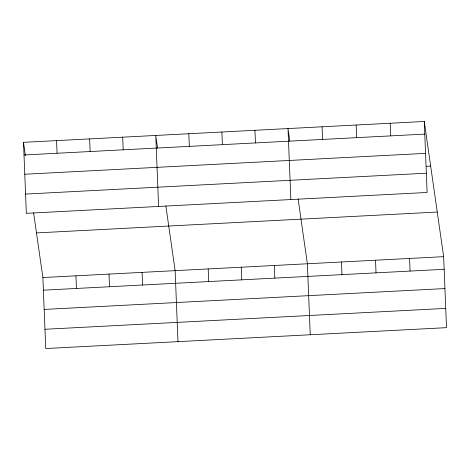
<?xml version="1.0" encoding="UTF-8"?>
<svg xmlns="http://www.w3.org/2000/svg" width="470" height="470" viewBox="0 0 470 470"><rect width="100%" height="100%" fill="white"/><g stroke="black" fill="none" stroke-linecap="round" stroke-linejoin="round"><path stroke-width="0.7" d="M424.269 121.472L427.118 192.459L26.349 213.333L23.5 142.34L424.269 121.472L443.651 256.667L446.5 327.661L45.731 348.529L42.882 277.541L33.605 212.81M24.005 154.977L424.774 134.109M24.781 174.235L425.55 153.361M426.314 166.309L430.661 166.086M25.58 194.075L426.349 173.207M36.484 232.92L437.253 212.052M42.882 277.541L443.651 256.667M43.387 290.178L444.156 269.304M44.162 309.43L444.931 288.562M44.956 329.276L445.724 308.402M289.808 141.112L288.004 128.563L290.86 199.556M298.109 199.039L307.386 263.764L310.241 334.757M157.55 148.003L155.752 135.454L158.607 206.442M165.857 205.925L175.134 270.649L177.983 341.643M23.5 142.34L25.398 155.588M409.582 258.441L410.093 271.078M390.206 123.246L390.711 135.883M375.518 260.216L376.024 272.853M356.137 125.02L356.648 137.657M341.455 261.99L341.96 274.627M322.073 126.794L322.579 139.431M274.321 265.485L274.833 278.123M254.946 130.29L255.451 142.927M241.263 267.207L241.768 279.844M221.881 132.011L222.386 144.648M208.198 268.928L208.704 281.565M188.817 133.733L189.322 146.37M142.069 272.371L142.58 285.008M122.688 137.175L123.199 149.812M109.005 274.092L109.516 286.729M89.629 138.897L90.134 151.534M75.946 275.82L76.451 288.457M56.565 140.618L57.07 153.255"/></g></svg>
